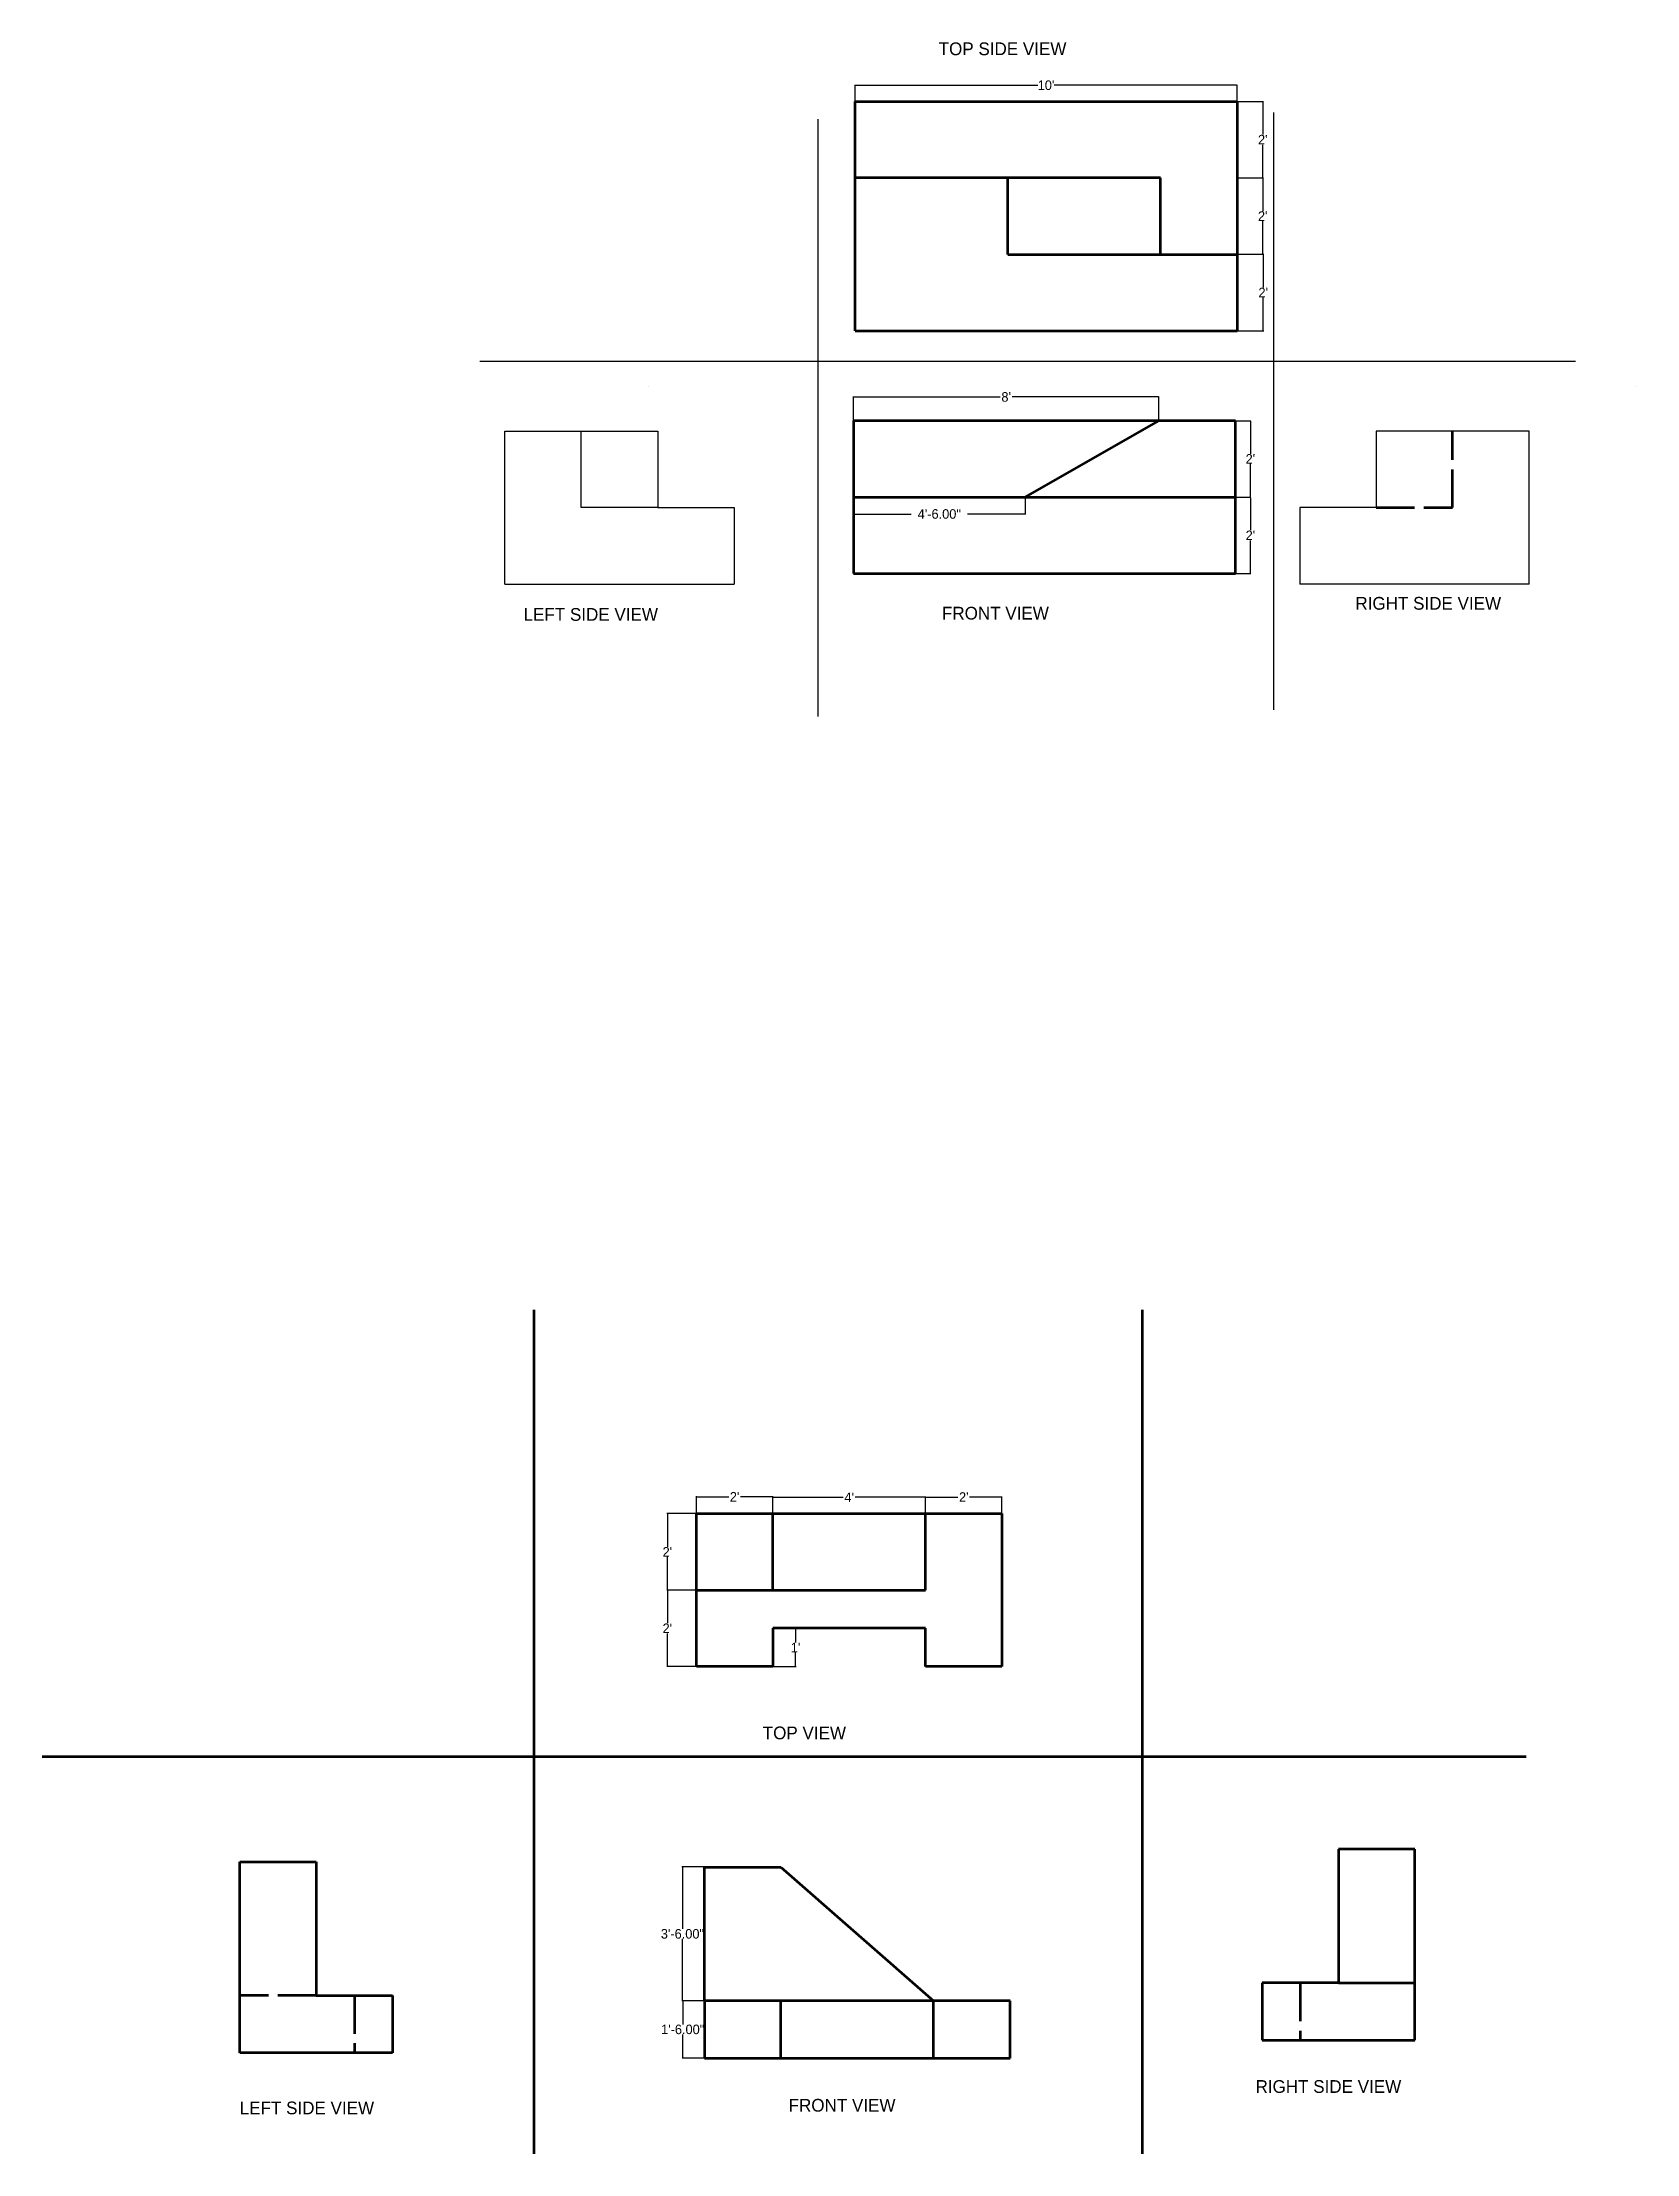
# Model space of a CAD drawing. Header units: feet. Extents: x -255 to 246, y -494 to 169.
import ezdxf

# ---------------------------------------------------------------- set-up
doc = ezdxf.new("R2010")
doc.units = ezdxf.units.FT
doc.header["$MEASUREMENT"] = 0
doc.linetypes.add('ACAD_ISO02W100', pattern=[15, 12, -3])
doc.dimstyles.get("Standard").update_dxf_attribs({"dimtxt": 3, "dimasz": 0.18, "dimexe": 0.18, "dimexo": 0.0625, "dimgap": 0.09, "dimtad": 0, "dimtih": 1, "dimtoh": 1, "dimzin": 0, "dimdsep": 46, "dimlunit": 3, "dimtxsty": 'Standard', "dimcen": 0.09, "dimaunit": 1, "dimadec": 0, "dimazin": 0, "dimtfac": 1, "dimtofl": 0, "dimtmove": 0, "dimatfit": 3, "dimfxl": 1, "dimtolj": 1, "dimtzin": 0, "dimarcsym": 0})

# ---------------------------------------------------------------- blocks, each defined once
blk = doc.blocks.new('*D12')
at = {"color": 0, "linetype": 'ByBlock', "lineweight": -2}
for p, q in [((0.68, 150.78), (0.68, 155.97)), ((0.86, 155.79), (58.09, 155.79)), ((120.5, 155.79), (63.27, 155.79)), ((120.68, 150.78), (120.68, 155.97))]:
    blk.add_line(p, q, dxfattribs=at)
at = {"color": 0, "linetype": 'ByBlock', "lineweight": 100}
for points in [[(0.86, 155.82), (0.86, 155.76), (0.68, 155.79)], [(120.5, 155.82), (120.5, 155.76), (120.68, 155.79)]]:
    blk.add_solid(points, dxfattribs=at)
at = {"layer": 'Defpoints', "color": 0, "linetype": 'ByBlock', "lineweight": 100}
for p in [(120.68, 155.79), (0.68, 150.72), (120.68, 150.72)]:
    blk.add_point(p, dxfattribs=at)
at = {"color": 0, "linetype": 'ByBlock', "lineweight": 100, "insert": (60.68, 155.79), "char_height": 3, "attachment_point": 5}
blk.add_mtext("\\A1;10'", dxfattribs=at)
blk = doc.blocks.new('*D16')
at = {"color": 0, "linetype": 'ByBlock', "lineweight": -2}
for p, q in [((120.74, 102.72), (129.07, 102.72)), ((128.89, 102.54), (128.89, 92.31)), ((128.89, 78.9), (128.89, 89.13)), ((120.74, 78.72), (129.07, 78.72))]:
    blk.add_line(p, q, dxfattribs=at)
at = {"color": 0, "linetype": 'ByBlock', "lineweight": 100}
for points in [[(128.86, 102.54), (128.92, 102.54), (128.89, 102.72)], [(128.86, 78.9), (128.92, 78.9), (128.89, 78.72)]]:
    blk.add_solid(points, dxfattribs=at)
at = {"layer": 'Defpoints', "color": 0, "linetype": 'ByBlock', "lineweight": 100}
for p in [(120.68, 102.72), (128.89, 102.72), (120.68, 78.72)]:
    blk.add_point(p, dxfattribs=at)
at = {"color": 0, "linetype": 'ByBlock', "lineweight": 100, "insert": (128.89, 90.72), "char_height": 3, "attachment_point": 5}
blk.add_mtext("\\A1;2'", dxfattribs=at)
blk = doc.blocks.new('*D17')
at = {"color": 0, "linetype": 'ByBlock', "lineweight": -2}
for p, q in [((120.74, 126.72), (128.93, 126.72)), ((128.75, 126.54), (128.75, 116.31)), ((128.75, 102.9), (128.75, 113.13)), ((120.8, 102.72), (128.93, 102.72))]:
    blk.add_line(p, q, dxfattribs=at)
at = {"color": 0, "linetype": 'ByBlock', "lineweight": 100}
for points in [[(128.72, 126.54), (128.78, 126.54), (128.75, 126.72)], [(128.72, 102.9), (128.78, 102.9), (128.75, 102.72)]]:
    blk.add_solid(points, dxfattribs=at)
at = {"layer": 'Defpoints', "color": 0, "linetype": 'ByBlock', "lineweight": 100}
for p in [(120.68, 126.72), (128.75, 126.72), (120.74, 102.72)]:
    blk.add_point(p, dxfattribs=at)
at = {"color": 0, "linetype": 'ByBlock', "lineweight": 100, "insert": (128.75, 114.72), "char_height": 3, "attachment_point": 5}
blk.add_mtext("\\A1;2'", dxfattribs=at)
blk = doc.blocks.new('*D18')
at = {"color": 0, "linetype": 'ByBlock', "lineweight": -2}
for p, q in [((120.8, 150.72), (128.94, 150.72)), ((128.76, 150.54), (128.76, 140.31)), ((128.76, 126.9), (128.76, 137.13)), ((120.8, 126.72), (128.94, 126.72))]:
    blk.add_line(p, q, dxfattribs=at)
at = {"color": 0, "linetype": 'ByBlock', "lineweight": 100}
for points in [[(128.73, 150.54), (128.79, 150.54), (128.76, 150.72)], [(128.73, 126.9), (128.79, 126.9), (128.76, 126.72)]]:
    blk.add_solid(points, dxfattribs=at)
at = {"layer": 'Defpoints', "color": 0, "linetype": 'ByBlock', "lineweight": 100}
for p in [(120.74, 150.72), (128.76, 150.72), (120.74, 126.72)]:
    blk.add_point(p, dxfattribs=at)
at = {"color": 0, "linetype": 'ByBlock', "lineweight": 100, "insert": (128.76, 138.72), "char_height": 3, "attachment_point": 5}
blk.add_mtext("\\A1;2'", dxfattribs=at)
blk = doc.blocks.new('*D19')
at = {"color": 0, "linetype": 'ByBlock', "lineweight": -2}
for p, q in [((0.16, 50.55), (0.16, 58.11)), ((0.34, 57.93), (46.32, 57.93)), ((95.98, 57.93), (50, 57.93)), ((96.16, 50.55), (96.16, 58.11))]:
    blk.add_line(p, q, dxfattribs=at)
at = {"color": 0, "linetype": 'ByBlock', "lineweight": 100}
for points in [[(0.34, 57.96), (0.34, 57.9), (0.16, 57.93)], [(95.98, 57.96), (95.98, 57.9), (96.16, 57.93)]]:
    blk.add_solid(points, dxfattribs=at)
at = {"layer": 'Defpoints', "color": 0, "linetype": 'ByBlock', "lineweight": 100}
for p in [(96.16, 57.93), (0.16, 50.49), (96.16, 50.49)]:
    blk.add_point(p, dxfattribs=at)
at = {"color": 0, "linetype": 'ByBlock', "lineweight": 100, "insert": (48.16, 57.93), "char_height": 3, "attachment_point": 5}
blk.add_mtext("\\A1;8'", dxfattribs=at)
blk = doc.blocks.new('*D20')
at = {"color": 0, "linetype": 'ByBlock', "lineweight": -2}
for p, q in [((120.23, 50.49), (125.06, 50.49)), ((124.88, 50.31), (124.88, 40.08)), ((124.88, 26.67), (124.88, 36.9)), ((120.23, 26.49), (125.06, 26.49))]:
    blk.add_line(p, q, dxfattribs=at)
at = {"color": 0, "linetype": 'ByBlock', "lineweight": 100}
for points in [[(124.85, 50.31), (124.91, 50.31), (124.88, 50.49)], [(124.85, 26.67), (124.91, 26.67), (124.88, 26.49)]]:
    blk.add_solid(points, dxfattribs=at)
at = {"layer": 'Defpoints', "color": 0, "linetype": 'ByBlock', "lineweight": 100}
for p in [(120.16, 50.49), (120.16, 26.49), (124.88, 26.49)]:
    blk.add_point(p, dxfattribs=at)
at = {"color": 0, "linetype": 'ByBlock', "lineweight": 100, "insert": (124.88, 38.49), "char_height": 3, "attachment_point": 5}
blk.add_mtext("\\A1;2'", dxfattribs=at)
blk = doc.blocks.new('*D21')
at = {"color": 0, "linetype": 'ByBlock', "lineweight": -2}
for p, q in [((120.23, 26.49), (125.06, 26.49)), ((124.88, 26.31), (124.88, 16.08)), ((124.88, 2.67), (124.88, 12.9)), ((120.23, 2.49), (125.06, 2.49))]:
    blk.add_line(p, q, dxfattribs=at)
at = {"color": 0, "linetype": 'ByBlock', "lineweight": 100}
for points in [[(124.85, 26.31), (124.91, 26.31), (124.88, 26.49)], [(124.85, 2.67), (124.91, 2.67), (124.88, 2.49)]]:
    blk.add_solid(points, dxfattribs=at)
at = {"layer": 'Defpoints', "color": 0, "linetype": 'ByBlock', "lineweight": 100}
for p in [(120.16, 26.49), (120.16, 2.49), (124.88, 2.49)]:
    blk.add_point(p, dxfattribs=at)
at = {"color": 0, "linetype": 'ByBlock', "lineweight": 100, "insert": (124.88, 14.49), "char_height": 3, "attachment_point": 5}
blk.add_mtext("\\A1;2'", dxfattribs=at)
blk = doc.blocks.new('*D22')
at = {"color": 0, "linetype": 'ByBlock', "lineweight": -2}
for p, q in [((0.16, 26.42), (0.16, 21.01)), ((0.34, 21.19), (18.32, 21.19)), ((53.98, 21.19), (36, 21.19)), ((54.16, 26.42), (54.16, 21.01))]:
    blk.add_line(p, q, dxfattribs=at)
at = {"color": 0, "linetype": 'ByBlock', "lineweight": 100}
for points in [[(0.34, 21.22), (0.34, 21.16), (0.16, 21.19)], [(53.98, 21.22), (53.98, 21.16), (54.16, 21.19)]]:
    blk.add_solid(points, dxfattribs=at)
at = {"layer": 'Defpoints', "color": 0, "linetype": 'ByBlock', "lineweight": 100}
for p in [(0.16, 26.49), (54.16, 26.49), (54.16, 21.19)]:
    blk.add_point(p, dxfattribs=at)
at = {"color": 0, "linetype": 'ByBlock', "lineweight": 100, "insert": (27.16, 21.19), "char_height": 3, "attachment_point": 5}
blk.add_mtext('\\A1;4\'-6.00"', dxfattribs=at)
blk = doc.blocks.new('*D31')
at = {"color": 0, "linetype": 'ByBlock', "lineweight": -2}
for p, q in [((-46.68, -445.56), (-53.63, -445.56)), ((-53.45, -445.74), (-53.45, -452.97)), ((-53.45, -463.38), (-53.45, -456.15)), ((-46.68, -463.56), (-53.63, -463.56))]:
    blk.add_line(p, q, dxfattribs=at)
at = {"color": 0, "linetype": 'ByBlock', "lineweight": 100}
for points in [[(-53.48, -445.74), (-53.42, -445.74), (-53.45, -445.56)], [(-53.48, -463.38), (-53.42, -463.38), (-53.45, -463.56)]]:
    blk.add_solid(points, dxfattribs=at)
at = {"layer": 'Defpoints', "color": 0, "linetype": 'ByBlock', "lineweight": 100}
for p in [(-53.45, -445.56), (-46.61, -445.56), (-46.61, -463.56)]:
    blk.add_point(p, dxfattribs=at)
at = {"color": 0, "linetype": 'ByBlock', "lineweight": 100, "insert": (-53.45, -454.56), "char_height": 3, "attachment_point": 5}
blk.add_mtext('\\A1;1\'-6.00"', dxfattribs=at)
blk = doc.blocks.new('*D32')
at = {"color": 0, "linetype": 'ByBlock', "lineweight": -2}
for p, q in [((-46.74, -403.56), (-53.71, -403.56)), ((-53.53, -403.74), (-53.53, -422.97)), ((-53.53, -445.38), (-53.53, -426.15)), ((-46.74, -445.56), (-53.71, -445.56))]:
    blk.add_line(p, q, dxfattribs=at)
at = {"color": 0, "linetype": 'ByBlock', "lineweight": 100}
for points in [[(-53.56, -403.74), (-53.5, -403.74), (-53.53, -403.56)], [(-53.56, -445.38), (-53.5, -445.38), (-53.53, -445.56)]]:
    blk.add_solid(points, dxfattribs=at)
at = {"layer": 'Defpoints', "color": 0, "linetype": 'ByBlock', "lineweight": 100}
for p in [(-53.53, -403.56), (-46.68, -403.56), (-46.68, -445.56)]:
    blk.add_point(p, dxfattribs=at)
at = {"color": 0, "linetype": 'ByBlock', "lineweight": 100, "insert": (-53.53, -424.56), "char_height": 3, "attachment_point": 5}
blk.add_mtext('\\A1;3\'-6.00"', dxfattribs=at)
blk = doc.blocks.new('*D33')
at = {"color": 0, "linetype": 'ByBlock', "lineweight": -2}
for p, q in [((-49.22, -316.63), (-58.44, -316.63)), ((-58.26, -316.81), (-58.26, -327.04)), ((-58.26, -340.45), (-58.26, -330.22)), ((-49.22, -340.63), (-58.44, -340.63))]:
    blk.add_line(p, q, dxfattribs=at)
at = {"color": 0, "linetype": 'ByBlock', "lineweight": 100}
for points in [[(-58.29, -316.81), (-58.23, -316.81), (-58.26, -316.63)], [(-58.29, -340.45), (-58.23, -340.45), (-58.26, -340.63)]]:
    blk.add_solid(points, dxfattribs=at)
at = {"layer": 'Defpoints', "color": 0, "linetype": 'ByBlock', "lineweight": 100}
for p in [(-58.26, -316.63), (-49.15, -316.63), (-49.15, -340.63)]:
    blk.add_point(p, dxfattribs=at)
at = {"color": 0, "linetype": 'ByBlock', "lineweight": 100, "insert": (-58.26, -328.63), "char_height": 3, "attachment_point": 5}
blk.add_mtext("\\A1;2'", dxfattribs=at)
blk = doc.blocks.new('*D34')
at = {"color": 0, "linetype": 'ByBlock', "lineweight": -2}
for p, q in [((-49.22, -292.63), (-58.44, -292.63)), ((-58.26, -292.81), (-58.26, -303.04)), ((-58.26, -316.45), (-58.26, -306.22)), ((-49.22, -316.63), (-58.44, -316.63))]:
    blk.add_line(p, q, dxfattribs=at)
at = {"color": 0, "linetype": 'ByBlock', "lineweight": 100}
for points in [[(-58.29, -292.81), (-58.23, -292.81), (-58.26, -292.63)], [(-58.29, -316.45), (-58.23, -316.45), (-58.26, -316.63)]]:
    blk.add_solid(points, dxfattribs=at)
at = {"layer": 'Defpoints', "color": 0, "linetype": 'ByBlock', "lineweight": 100}
for p in [(-58.26, -292.63), (-49.15, -292.63), (-49.15, -316.63)]:
    blk.add_point(p, dxfattribs=at)
at = {"color": 0, "linetype": 'ByBlock', "lineweight": 100, "insert": (-58.26, -304.63), "char_height": 3, "attachment_point": 5}
blk.add_mtext("\\A1;2'", dxfattribs=at)
blk = doc.blocks.new('*D37')
at = {"color": 0, "linetype": 'ByBlock', "lineweight": -2}
for p, q in [((-49.15, -292.56), (-49.15, -287.18)), ((-48.97, -287.36), (-38.99, -287.36)), ((-25.33, -287.36), (-35.31, -287.36)), ((-25.15, -292.56), (-25.15, -287.18))]:
    blk.add_line(p, q, dxfattribs=at)
at = {"color": 0, "linetype": 'ByBlock', "lineweight": 100}
for points in [[(-48.97, -287.33), (-48.97, -287.39), (-49.15, -287.36)], [(-25.33, -287.33), (-25.33, -287.39), (-25.15, -287.36)]]:
    blk.add_solid(points, dxfattribs=at)
at = {"layer": 'Defpoints', "color": 0, "linetype": 'ByBlock', "lineweight": 100}
for p in [(-49.15, -287.36), (-49.15, -292.63), (-25.15, -292.63)]:
    blk.add_point(p, dxfattribs=at)
at = {"color": 0, "linetype": 'ByBlock', "lineweight": 100, "insert": (-37.15, -287.36), "char_height": 3, "attachment_point": 5}
blk.add_mtext("\\A1;2'", dxfattribs=at)
blk = doc.blocks.new('*D38')
at = {"color": 0, "linetype": 'ByBlock', "lineweight": -2}
for p, q in [((-25.15, -292.5), (-25.15, -287.32)), ((-24.97, -287.5), (-2.99, -287.5)), ((22.67, -287.5), (0.69, -287.5)), ((22.85, -292.56), (22.85, -287.32))]:
    blk.add_line(p, q, dxfattribs=at)
at = {"color": 0, "linetype": 'ByBlock', "lineweight": 100}
for points in [[(-24.97, -287.47), (-24.97, -287.53), (-25.15, -287.5)], [(22.67, -287.47), (22.67, -287.53), (22.85, -287.5)]]:
    blk.add_solid(points, dxfattribs=at)
at = {"layer": 'Defpoints', "color": 0, "linetype": 'ByBlock', "lineweight": 100}
for p in [(22.85, -287.5), (-25.15, -292.56), (22.85, -292.63)]:
    blk.add_point(p, dxfattribs=at)
at = {"color": 0, "linetype": 'ByBlock', "lineweight": 100, "insert": (-1.15, -287.5), "char_height": 3, "attachment_point": 5}
blk.add_mtext("\\A1;4'", dxfattribs=at)
blk = doc.blocks.new('*D39')
at = {"color": 0, "linetype": 'ByBlock', "lineweight": -2}
for p, q in [((22.85, -292.5), (22.85, -287.24)), ((23.03, -287.42), (33.01, -287.42)), ((46.67, -287.42), (36.69, -287.42)), ((46.85, -292.56), (46.85, -287.24))]:
    blk.add_line(p, q, dxfattribs=at)
at = {"color": 0, "linetype": 'ByBlock', "lineweight": 100}
for points in [[(23.03, -287.39), (23.03, -287.45), (22.85, -287.42)], [(46.67, -287.39), (46.67, -287.45), (46.85, -287.42)]]:
    blk.add_solid(points, dxfattribs=at)
at = {"layer": 'Defpoints', "color": 0, "linetype": 'ByBlock', "lineweight": 100}
for p in [(46.85, -287.42), (22.85, -292.56), (46.85, -292.63)]:
    blk.add_point(p, dxfattribs=at)
at = {"color": 0, "linetype": 'ByBlock', "lineweight": 100, "insert": (34.85, -287.42), "char_height": 3, "attachment_point": 5}
blk.add_mtext("\\A1;2'", dxfattribs=at)
blk = doc.blocks.new('*D40')
at = {"color": 0, "linetype": 'ByBlock', "lineweight": -2}
for p, q in [((-25.09, -328.63), (-17.81, -328.63)), ((-17.99, -328.81), (-17.99, -333.04)), ((-17.99, -340.45), (-17.99, -336.22)), ((-25.09, -340.63), (-17.81, -340.63))]:
    blk.add_line(p, q, dxfattribs=at)
at = {"color": 0, "linetype": 'ByBlock', "lineweight": 100}
for points in [[(-18.02, -328.81), (-17.96, -328.81), (-17.99, -328.63)], [(-18.02, -340.45), (-17.96, -340.45), (-17.99, -340.63)]]:
    blk.add_solid(points, dxfattribs=at)
at = {"layer": 'Defpoints', "color": 0, "linetype": 'ByBlock', "lineweight": 100}
for p in [(-25.15, -328.63), (-17.99, -328.63), (-25.15, -340.63)]:
    blk.add_point(p, dxfattribs=at)
at = {"color": 0, "linetype": 'ByBlock', "lineweight": 100, "insert": (-17.99, -334.63), "char_height": 3, "attachment_point": 5}
blk.add_mtext("\\A1;1'", dxfattribs=at)

msp = doc.modelspace()

# ---------------------------------------------------------------- linework, layer by layer
at = {"linetype": 'ByBlock', "lineweight": 100}
for p, q in [((0.68, 126.716), (0.68, 150.716)), ((0.68, 150.716), (120.68, 150.716)), ((120.68, 150.716), (120.68, 126.716)), ((0.68, 78.716), (0.68, 126.716)), ((48.68, 126.716), (0.68, 126.716)), ((48.68, 102.716), (48.68, 126.716)), ((48.68, 126.716), (48.68, 126.716)), ((96.68, 126.716), (48.68, 126.716)), ((96.68, 102.716), (96.68, 126.716)), ((120.68, 126.716), (120.68, 102.716)), ((48.68, 102.716), (96.68, 102.716)), ((96.68, 102.716), (120.68, 102.716)), ((120.68, 102.716), (120.68, 78.716)), ((0.68, 78.716), (120.68, 78.716)), ((96.164, 50.487), (0.164, 50.487)), ((0.164, 50.487), (0.164, 26.487)), ((54.164, 26.487), (96.164, 50.487)), ((120.164, 50.487), (96.164, 50.487)), ((120.164, 26.487), (120.164, 50.487)), ((0.164, 26.487), (0.164, 2.487)), ((0.164, 26.487), (54.164, 26.487)), ((54.164, 26.487), (120.164, 26.487)), ((54.164, 26.487), (54.164, 26.487)), ((120.164, 2.487), (120.164, 26.487)), ((0.164, 2.487), (120.164, 2.487)), ((-100.196, -228.596), (-100.196, -493.59)), ((90.902, -228.596), (90.902, -493.59)), ((-49.154, -316.627), (-49.154, -292.627)), ((-49.154, -292.627), (-25.154, -292.627)), ((-25.154, -292.627), (22.846, -292.627)), ((-25.154, -316.627), (-25.154, -292.627)), ((22.846, -292.627), (46.846, -292.627)), ((22.846, -316.627), (22.846, -292.627)), ((46.846, -292.627), (46.846, -340.627)), ((-49.154, -340.627), (-49.154, -316.627)), ((-49.154, -316.627), (-25.154, -316.627)), ((-25.154, -316.627), (22.846, -316.627)), ((22.846, -328.627), (-25.154, -328.627)), ((-25.154, -328.627), (-25.154, -340.627)), ((22.846, -340.627), (22.846, -328.627)), ((-25.154, -340.627), (-49.154, -340.627)), ((46.846, -340.627), (22.846, -340.627)), ((-254.627, -368.845), (211.485, -368.845)), ((-192.582, -443.909), (-192.582, -401.909)), ((-192.582, -401.909), (-168.582, -401.909)), ((-168.582, -401.909), (-168.582, -443.909)), ((-46.615, -445.564), (-46.615, -403.564)), ((-46.615, -403.564), (-22.615, -403.564)), ((-22.615, -403.564), (25.385, -445.564)), ((176.535, -397.946), (152.535, -397.946)), ((152.535, -397.946), (152.535, -439.946)), ((176.535, -439.946), (176.535, -397.946)), ((-192.582, -461.909), (-192.582, -443.909)), ((-168.582, -443.909), (-156.582, -443.909)), ((-156.582, -443.909), (-144.582, -443.909)), ((-144.582, -443.909), (-144.582, -461.909)), ((128.535, -439.946), (128.535, -457.946)), ((140.535, -439.946), (128.535, -439.946)), ((152.535, -439.946), (140.535, -439.946)), ((152.535, -439.946), (176.535, -439.946)), ((176.535, -457.946), (176.535, -439.946)), ((-22.615, -445.564), (-46.615, -445.564)), ((-46.615, -445.564), (-46.615, -463.564)), ((25.385, -445.564), (-22.615, -445.564)), ((-22.615, -463.564), (-22.615, -445.564)), ((49.385, -445.564), (25.385, -445.564)), ((25.385, -463.564), (25.385, -445.564)), ((49.385, -463.564), (49.385, -445.564)), ((-156.582, -461.909), (-192.582, -461.909)), ((-144.582, -461.909), (-156.582, -461.909)), ((-46.615, -463.564), (-22.615, -463.564)), ((-22.615, -463.564), (25.385, -463.564)), ((25.385, -463.564), (49.385, -463.564)), ((128.535, -457.946), (140.535, -457.946)), ((140.535, -457.946), (176.535, -457.946))]:
    msp.add_line(p, q, dxfattribs=at)
for p, q in [((132.092, 147.245), (132.092, -40.263)), ((132.092, 147.245), (132.092, -40.263)), ((-10.985, 145.17), (-10.985, -42.338)), ((-117.212, 69.194), (226.993, 69.194)), ((-64.094, 61.354), (-64.077, 61.354)), ((-64.094, 61.351), (-64.094, 61.351)), ((-64.088, 61.357), (-64.088, 61.35)), ((-64.088, 61.35), (-64.088, 61.35)), ((-64.082, 61.357), (-64.082, 61.35)), ((246.246, 61.354), (246.229, 61.354)), ((246.234, 61.357), (246.234, 61.35)), ((246.241, 61.357), (246.241, 61.35)), ((246.241, 61.35), (246.241, 61.35)), ((246.246, 61.351), (246.246, 61.351)), ((-109.296, -0.808), (-109.296, 47.192)), ((-109.296, 47.192), (-85.296, 47.192)), ((-85.296, 47.192), (-61.296, 47.192)), ((-85.296, 23.192), (-85.296, 47.192)), ((-61.296, 47.192), (-61.296, 23.192)), ((164.401, 47.192), (164.401, 23.192)), ((188.401, 47.192), (164.401, 47.192)), ((212.401, 47.192), (188.401, 47.192)), ((212.401, -0.808), (212.401, 47.192)), ((-61.296, 23.192), (-85.296, 23.192)), ((-61.296, 23.192), (-37.296, 23.192)), ((-37.296, 23.192), (-37.296, -0.808)), ((164.401, 23.192), (140.401, 23.192)), ((140.401, 23.192), (140.401, -0.808)), ((-109.296, -0.808), (-37.296, -0.808)), ((212.401, -0.808), (140.401, -0.808))]:
    msp.add_line(p, q)
at = {"linetype": 'ACAD_ISO02W100', "lineweight": 100}
for p, q in [((188.401, 23.192), (188.401, 47.192)), ((164.401, 23.192), (188.401, 23.192)), ((-168.582, -443.909), (-192.582, -443.909)), ((-156.582, -443.909), (-156.582, -461.909)), ((140.535, -439.946), (140.535, -457.946))]:
    msp.add_line(p, q, dxfattribs=at)

# ---------------------------------------------------------------- texts
at = {"linetype": 'ByBlock', "lineweight": 100, "char_height": 4, "attachment_point": 1}
for s, insert, width in [('TOP SIDE VIEW', (26.962, 169.245), 57.4), ('RIGHT SIDE VIEW', (157.859, -4.844), 57.4), ('LEFT SIDE VIEW', (-103.42, -8.329), 62.35655), ('FRONT VIEW', (27.993, -7.935), 57.4), ('TOP VIEW', (-28.299, -359.465), 57.4), ('RIGHT SIDE VIEW', (126.489, -470.473), 57.4), ('LEFT SIDE VIEW', (-192.582, -477.203), 59.65643), ('FRONT VIEW', (-20.174, -476.358), 57.4)]:
    msp.add_mtext(s, dxfattribs=dict(at, insert=insert, width=width))

# ---------------------------------------------------------------- dimensions: what is measured, and where the dimension line sits
at = {"linetype": 'ByBlock', "lineweight": 100}
for base, p1, p2, picture, middle in [((120.68, 155.788), (0.68, 150.716), (120.68, 150.716), '*D12', (60.68, 155.788)), ((96.164, 57.928), (0.164, 50.487), (96.164, 50.487), '*D19', (48.164, 57.928)), ((54.164, 21.192), (0.164, 26.487), (54.164, 26.487), '*D22', (27.164, 21.192)), ((-49.154, -287.364), (-25.154, -292.627), (-49.154, -292.627), '*D37', (-37.154, -287.364)), ((22.846, -287.499), (-25.154, -292.565), (22.846, -292.627), '*D38', (-1.154, -287.499)), ((46.846, -287.423), (22.846, -292.565), (46.846, -292.627), '*D39', (34.846, -287.423))]:
    dim = msp.add_linear_dim(base=base, p1=p1, p2=p2, dimstyle='Standard', dxfattribs=at)
    dim.commit()
    dim.dimension.update_dxf_attribs({"geometry": picture, "text_midpoint": middle})
for base, p1, p2, picture, middle in [((128.76, 150.716), (120.742, 126.716), (120.742, 150.716), '*D18', (128.76, 138.716)), ((128.748, 126.716), (120.742, 102.716), (120.68, 126.716), '*D17', (128.748, 114.716)), ((128.889, 102.716), (120.68, 78.716), (120.68, 102.716), '*D16', (128.889, 90.716)), ((124.878, 26.487), (120.164, 50.487), (120.164, 26.487), '*D20', (124.878, 38.487)), ((-58.261, -316.627), (-49.154, -340.627), (-49.154, -316.627), '*D33', (-58.261, -328.627)), ((-17.987, -328.627), (-25.154, -340.627), (-25.154, -328.627), '*D40', (-17.987, -334.627)), ((-53.533, -403.564), (-46.677, -445.564), (-46.677, -403.564), '*D32', (-53.533, -424.564)), ((-53.447, -445.564), (-46.615, -463.564), (-46.615, -445.564), '*D31', (-53.447, -454.564))]:
    dim = msp.add_linear_dim(base=base, p1=p1, p2=p2, angle=90, dimstyle='Standard', dxfattribs=at)
    dim.commit()
    dim.dimension.update_dxf_attribs({"geometry": picture, "text_midpoint": middle})
for base, p1, p2, picture, middle in [((124.878, 2.487), (120.164, 26.487), (120.164, 2.487), '*D21', (124.878, 14.487)), ((-58.261, -292.627), (-49.154, -316.627), (-49.154, -292.627), '*D34', (-58.261, -304.627))]:
    dim = msp.add_linear_dim(base=base, p1=p1, p2=p2, angle=90, dimstyle='Standard', override={"dimtmove": 1}, dxfattribs=at)
    dim.commit()
    dim.dimension.update_dxf_attribs({"geometry": picture, "text_midpoint": middle})

doc.saveas('drawing.dxf')
